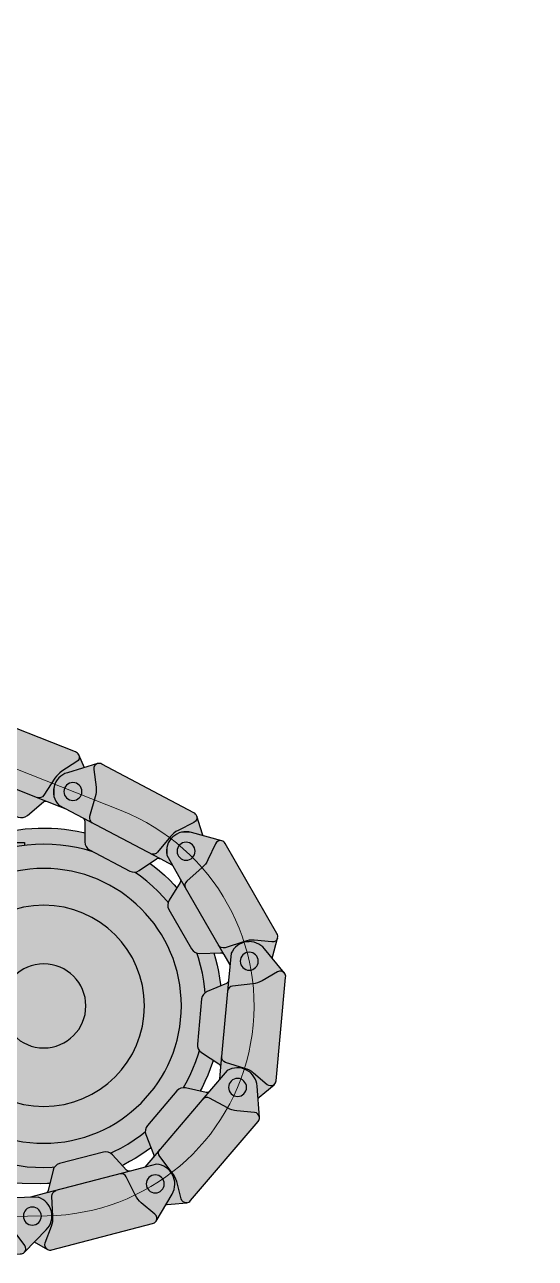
# Model space of a CAD drawing. Header units: millimetres. Extents: x -10890 to 10855, y -21000 to 23317.
# Drawn here: x 5507 to 6927, y -1 to 3433 of the extents above; entities that cross this region are included whole.
import ezdxf
from ezdxf.enums import TextEntityAlignment as Align

# ---------------------------------------------------------------- set-up
doc = ezdxf.new("R2010")
doc.units = ezdxf.units.MM
doc.set_wipeout_variables(frame=1)
doc.layers.add('Техника. Кран LR 11000', color=250, linetype='Continuous')
doc.layers.add('Техника. Кран LR 11000 Штриховка', color=7, linetype='Continuous', true_color=0xffd147)
doc.styles.get("Standard").update_dxf_attribs({"font": ''})
doc.styles.get('Standard').set_extended_font_data('Mipgost')

# ---------------------------------------------------------------- blocks, each defined once
blk = doc.blocks.new('LR 11000-20250118.175035')
at = {"color": 0, "linetype": 'ByBlock', "lineweight": -2, "ltscale": 20, "transparency": 16777216}
blk.add_wipeout([(495.99999999998187, 400.0000000000107), (495.99999999998187, 454.9999999999634), (194.93588689609544, 455.0000000000432), (194.9358868960955, 455.0000000000432), (110.42559393156596, 482.52584200731735), (22.355154763571306, 494.4949413851564), (-66.43601966629359, 490.52141165387934), (-153.08528174805923, 470.73336031360077), (-234.79903961185016, 435.76875862935754), (-308.94282316362353, 386.7548732927735), (-373.12621999875233, 325.27192308814847), (-425.2799428403244, 253.30213228030675), (-463.72254383046305, 173.165823254541), (-487.2146247907793, 87.44660879643948), (-494.9987957008561, -1.0919041705330983), (-486.8240931243566, -89.59521389929841), (-462.95407132715326, -175.20995360316647), (-424.1583052279971, -255.17588464845346), (-371.6875791285242, -326.9148872743201), (-307.2335611435724, -388.1140797588256), (-232.87426343732704, -436.80038625042494), (-151.00704663965456, -471.404149181108), (-64.27132839544527, -490.80973538253784), (8.638941186454929, -494.92460910240334), (897.9999999999816, -479.4007540762359), (897.9999999999816, 400.0000000000107)], dxfattribs=at)
at = {"layer": 'Техника. Кран LR 11000 Штриховка', "ltscale": 20, "true_color": 0xadadad, "transparency": 16777216}
h = blk.add_hatch(color=253, dxfattribs=at)
h.dxf.hatch_style = 1
edge = h.paths.add_edge_path()
edge.add_line((897.9999999999854, 400.0000000000073), (495.9999999999854, 400.0000000000073))
edge.add_line((495.9999999999854, 400.0000000000073), (495.9999999999854, 454.9999999999636))
edge.add_line((495.9999999999854, 454.9999999999636), (194.935886896099, 455.0000000000364))
edge.add_arc((-9.990230864787009e-12, 8.256506589532364e-12), 494.9999999999982, 66.80823048998087, 271.0000000000015)
edge.add_line((8.638941186458396, -494.9246091024033), (897.9999999999854, -479.4007540762395))
edge.add_line((897.9999999999854, -479.4007540762395), (897.9999999999854, 400.0000000000073))
at = {"color": 0, "linetype": 'ByBlock', "lineweight": -2, "ltscale": 20, "transparency": 16777216}
blk.add_lwpolyline([(897.9999999999854, 400.0000000000073), (495.9999999999854, 400.0000000000073), (495.9999999999854, 454.9999999999636), (194.935886896099, 455.0000000000364, 1.237012117803354), (8.638941186458396, -494.9246091024033), (897.9999999999854, -479.4007540762395)], format="xyb", close=True, dxfattribs=at)
for points in [[(194.935886896099, 455.0000000000364), (53.99999999998545, 455.0000000000364), (53.99999999998545, 446.7482512556817)], [(495.9999999999854, 400.0000000000073), (495.9999999999854, 144.9999999999927), (425.9988262894476, 145.0000000000437)]]:
    blk.add_lwpolyline(points, dxfattribs=at)
for radius in [449.9999999999996, 382.4999999999985, 280.0000000000009, 117]:
    blk.add_circle((0, 0), radius, dxfattribs=at)
blk = doc.blocks.new('LR 11000-20241104.141549')
at = {"color": 0, "linetype": 'ByBlock', "lineweight": -2, "ltscale": 20, "transparency": 16777216}
blk.add_wipeout([(35.461084658650975, -105), (32.28221498050303, -104.84068446166509), (29.20773278403641, -104.01718394860336), (26.37482490286854, -102.56624397457955), (23.90989885453004, -100.55260710373472), (-38.16873514113121, -39.01797904860359), (-38.16873514113121, -39.01797904860359), (-52.25884245781748, -15.300974826547076), (-53.05381090747687, 12.274293778288438), (-40.35344631391564, 36.76364151675216), (-17.356037902645824, 52), (-17.35603790264588, 52), (58.551827419680066, 52), (58.551827419680066, 52), (61.1975508959562, 52.44853089911925), (63.6495867996376, 53.53873849744201), (65.75495552780657, 55.2026060398959), (67.3823056302061, 57.336326809960156), (67.3823056302061, 57.336326809960156), (94.73863931711078, 108.76266341437076), (94.73863931711078, 108.76266341437076), (98.67586658102208, 114.23490911639357), (103.93561087865633, 118.4518181116764), (110.13306907514236, 121.10488114406007), (116.81483484361507, 122), (116.81483484361513, 122), (243.18516515638458, 122), (243.18516515638458, 122), (249.86693092485737, 121.10488114406007), (256.0643891213434, 118.4518181116764), (261.3241334189777, 114.23490911639357), (265.26136068288895, 108.76266341437076), (292.61769436979364, 57.336326809960156), (292.61769436979364, 57.336326809960156), (294.2450444721932, 55.2026060398959), (296.35041320036214, 53.53873849744201), (298.8024491040435, 52.44853089911925), (301.4481725803197, 52), (301.4481725803197, 52), (377.35603790264565, 52), (377.35603790264565, 52), (400.35344631391536, 36.76364151675216), (413.0538109074766, 12.274293778288438), (412.25884245781725, -15.300974826547076), (398.168735141131, -39.01797904860359), (398.1687351411309, -39.01797904860359), (336.0901011454697, -100.55260710373472), (336.0901011454697, -100.55260710373472), (333.6251750971312, -102.56624397457955), (330.79226721596336, -104.01718394860336), (327.71778501949666, -104.84068446166509), (324.5389153413488, -105), (35.46108465865095, -105)], dxfattribs=at)
at = {"layer": 'Техника. Кран LR 11000 Штриховка', "ltscale": 20, "true_color": 0xd6d6d6, "transparency": 16777216}
h = blk.add_hatch(color=254, dxfattribs=at)
h.dxf.hatch_style = 1
edge = h.paths.add_edge_path()
edge.add_arc((34.62163375343346, -89.95569276011943), 15.06770912084193, 224.6912676409665, 273.19371107583385, ccw=False)
edge.add_line((23.90989885453018, -100.5526071037348), (-38.16873514112376, -39.01797904860359))
edge.add_arc((0.5359797197309888, 0.0201424660273144), 54.97299231305459, 108.99400572083431, 225.2457162344765, ccw=False)
edge.add_line((-17.35603790264577, 51.99999999999636), (58.55182741968019, 52))
edge.add_arc((58.09302667808384, 62.73365568041822), 10.74345672427007, 272.447568183432, 329.8422234442975)
edge.add_line((67.38230563020625, 57.33632680995652), (94.73863931711821, 108.7626634143708))
edge.add_arc((116.7529059715152, 97.07613496269853), 24.92394197519, 89.85763621756348, 152.0378846482813, ccw=False)
edge.add_line((116.8148348436225, 121.9999999999964), (243.1851651563848, 122))
edge.add_arc((243.2470940284861, 97.07613496269853), 24.92394197519361, 27.962115351704824, 90.14236378242248, ccw=False)
edge.add_line((265.2613606828891, 108.7626634143671), (292.6176943697938, 57.33632680996379))
edge.add_arc((301.9069733219225, 62.7336556804134), 10.74345672426944, 210.1577765556298, 267.5524318164954)
edge.add_line((301.4481725803125, 51.99999999999636), (377.3560379026458, 52.00000000000364))
edge.add_arc((359.4640202802668, 0.02014246603095238), 54.97299231305876, -45.24571623447753, 71.00599427916478, ccw=False)
edge.add_line((398.1687351411238, -39.01797904860359), (336.0901011454625, -100.5526071037348))
edge.add_arc((325.3783662465706, -89.95569276013376), 15.0677091208238, 266.8062889241747, 315.308732359042, ccw=False)
edge.add_line((324.5389153413562, -105), (35.46108465865109, -105.0000000000036))
at = {"color": 0, "linetype": 'ByBlock', "lineweight": -2, "ltscale": 20, "transparency": 16777216}
blk.add_lwpolyline([(35.46108465865109, -105.0000000000036, -0.2148490064618769), (23.90989885453018, -100.5526071037348), (-38.16873514112376, -39.01797904860359, -0.5557456812369503), (-17.35603790264577, 51.99999999999636), (58.55182741968019, 52, 0.2558015275303724), (67.38230563020625, 57.33632680995652), (94.73863931711821, 108.7626634143708, -0.2781716986339081), (116.8148348436225, 121.9999999999964), (243.1851651563848, 122, -0.2781716986339081), (265.2613606828891, 108.7626634143671), (292.6176943697938, 57.33632680996379, 0.2558015275303724), (301.4481725803125, 51.99999999999636), (377.3560379026458, 52.00000000000364, -0.5557456812369503), (398.1687351411238, -39.01797904860359), (336.0901011454625, -100.5526071037348, -0.2148490064618769), (324.5389153413562, -105)], format="xyb", close=True, dxfattribs=at)
for points in [[(23.90989885453018, -100.5526071037348, -0.3636741135333751), (22.31653418337373, -81.25969472182624), (51.04688209084998, -40.92897306801751, 0.1102042806038691), (61.60570974196162, -15.73405438745613), (73.38101589542202, 39.6428948418652, -0.3636924736405826), (88.145624390374, 52.02711908966739)], [(336.0901011454625, -100.5526071037348, 0.3636741135333751), (337.683465816619, -81.25969472182987), (308.9531179091573, -40.92897306801751, -0.1102042806038691), (298.3942902580311, -15.73405438745613), (286.6189841045707, 39.64289484185792, 0.3636924736405826), (271.8543756096333, 52.02711908966739)]]:
    blk.add_lwpolyline(points, format="xyb", dxfattribs=at)
blk.add_lwpolyline([(58.55182741968019, 52), (301.4481725803125, 51.99999999999636)], dxfattribs=at)
for centre in [(0, 0), (358.3999999999942, 0)]:
    blk.add_circle(centre, 25, dxfattribs=at)
blk = doc.blocks.new('LR 11000-20250118.18245')
at = {"color": 0, "linetype": 'ByBlock', "lineweight": -2, "ltscale": 20, "transparency": 16777216, "rotation": 201.6238156045744}
blk.add_blockref('LR 11000-20241104.141549', (-5307.897895117028, 1430.704680935567), dxfattribs=at)
at = {"color": 0, "linetype": 'ByBlock', "lineweight": -2, "ltscale": 20, "transparency": 16777216, "rotation": 207.8694046691587}
blk.add_blockref('LR 11000-20241104.141549', (-5641.074918328872, 1298.630341248783), dxfattribs=at)
at = {"color": 0, "linetype": 'ByBlock', "lineweight": -2, "ltscale": 20, "transparency": 16777216, "rotation": 240.1567561354497}
blk.add_blockref('LR 11000-20241104.141549', (-5955.580312924649, 1132.323269577806), dxfattribs=at)
at = {"color": 0, "linetype": 'ByBlock', "lineweight": -2, "ltscale": 20, "transparency": 16777216, "rotation": 275.2879054012944}
blk.add_blockref('LR 11000-20241104.141549', (-6131.149721021851, 826.2976125682981), dxfattribs=at)
at = {"color": 0, "linetype": 'ByBlock', "lineweight": -2, "ltscale": 20, "transparency": 16777216, "rotation": 310.4190546671412}
blk.add_blockref('LR 11000-20241104.141549', (-6098.634425302851, 474.9871012652511), dxfattribs=at)
at = {"color": 0, "linetype": 'ByBlock', "lineweight": -2, "ltscale": 20, "transparency": 16777216, "rotation": 345.3211825802061}
blk.add_blockref('LR 11000-20241104.141549', (-5869.880593996699, 206.3832955020844), dxfattribs=at)
at = {"color": 0, "linetype": 'ByBlock', "lineweight": -2, "ltscale": 20, "transparency": 16777216, "rotation": 359.0649828265996}
blk.add_blockref('LR 11000-20241104.141549', (-5528.218614490412, 116.8849480170538), dxfattribs=at)
at = {"layer": 'Defpoints', "color": 250, "linetype": 'ByBlock', "lineweight": 5, "ltscale": 20, "transparency": 16777216}
blk.add_lwpolyline([(-4799.999999999971, 105.0000000003129), (4800, 105.0000000003129), (5488.577332383866, 115.0626699818895, 0.8171614974762534), (5701.273301296198, 1245.697642200008), (2839.321046258905, 2365.000000000313), (-2951, 2365.000000000313), (-5775.427360427027, 1245.371836492479, 0.8202293766338654), (-5569.538409305213, 117.5593109125693), (-4799.999999999971, 105.0000000003129)], format="xyb", dxfattribs=at)
blk = doc.blocks.new('*U493')
at = {"color": 0, "linetype": 'ByBlock', "lineweight": -2, "ltscale": 20, "transparency": 16777216, "xscale": -1}
blk.add_blockref('LR 11000-20250118.175035', (5559.999999999985, 702.0000000003129), dxfattribs=at)
at = {"layer": 'Defpoints', "color": 0, "linetype": 'ByBlock', "lineweight": -2, "ltscale": 20, "transparency": 16777216}
blk.add_attdef('МАРКА', text='', height=250, dxfattribs=at).set_placement((-4693.929464259971, 5118.988249058006), align=Align.MIDDLE_CENTER)
at = {"color": 0, "linetype": 'ByBlock', "lineweight": -2, "ltscale": 20, "transparency": 16777216, "xscale": -1}
blk.add_blockref('LR 11000-20250118.18245', (0, 0), dxfattribs=at)

msp = doc.modelspace()

# ---------------------------------------------------------------- block references
at = {"layer": 'Техника. Кран LR 11000'}
msp.add_blockref('*U493', (0, 0), dxfattribs=at)

doc.saveas('drawing.dxf')
